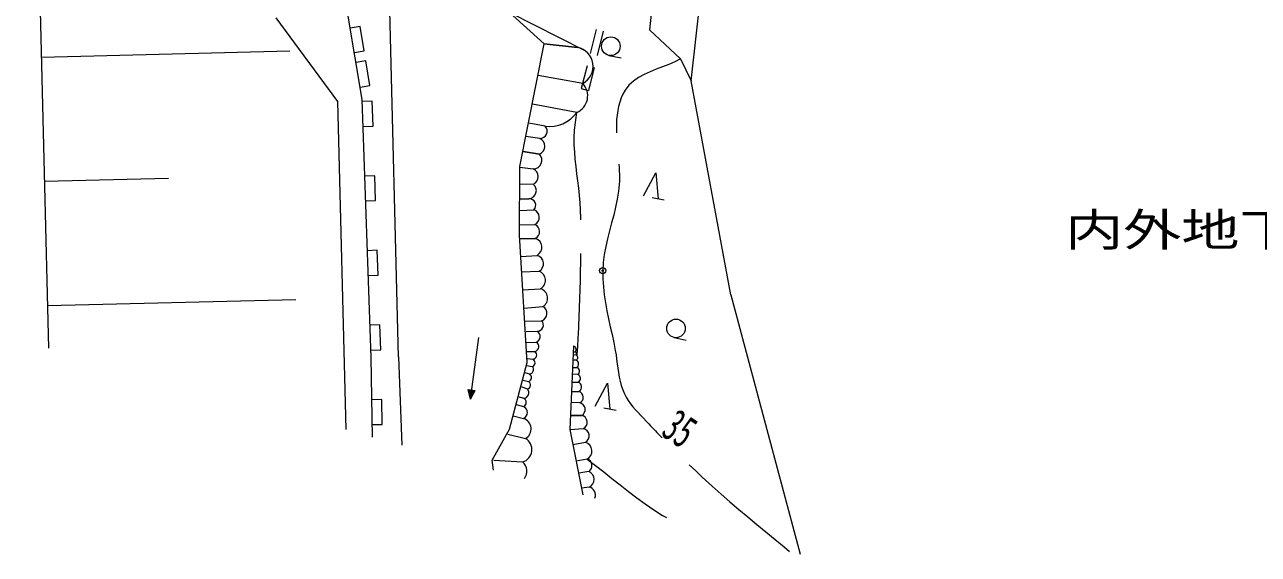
# Model space of a CAD drawing. Units: millimetres, scale not verified. Extents: x 40000 to 680000, y 20000 to 380000.
# Drawn here: x 380709 to 430382, y 254526 to 275832 of the extents above; entities that cross this region are included whole.
import ezdxf
from ezdxf.enums import TextEntityAlignment as Align

# ---------------------------------------------------------------- set-up
doc = ezdxf.new("R2010")
doc.units = ezdxf.units.MM
doc.header["$LTSCALE"] = 1000
doc.layers.add('M-BGD', color=7, linetype='Continuous', lineweight=13)
doc.styles.add('ＭＳ ゴシック', font='')
doc.styles.get('ＭＳ ゴシック').set_extended_font_data('MS Gothic')

msp = doc.modelspace()

# ---------------------------------------------------------------- linework, layer by layer
at = {"layer": 'M-BGD'}
for p, q in [((380709, 301919), (381672, 262821)), ((395760, 262472), (395200, 285213)), ((395760, 262472), (395200, 285213)), ((407549, 273574), (407949, 277236)), ((406001, 276906), (405861, 275627)), ((394300, 272827), (393739, 276182)), ((394300, 272827), (393739, 276182)), ((401620, 275066), (400220, 276336)), ((400220, 276336), (403238, 274813)), ((390828, 276105), (393311, 272736)), ((390828, 276105), (393311, 272736)), ((394215, 275764), (393820, 275698)), ((394380, 274778), (394215, 275764)), ((403715, 275639), (403473, 274669)), ((404006, 275567), (403764, 274596)), ((405861, 275627), (407112, 274459)), ((381384, 274532), (391381, 274778)), ((393985, 274712), (394380, 274778)), ((400640, 270121), (401620, 275066)), ((401620, 275066), (402973, 274920)), ((402973, 274920), (401620, 275066)), ((394447, 274372), (394053, 274306)), ((394612, 273386), (394447, 274372)), ((404234, 274598), (404724, 274498)), ((406640, 274235), (406390, 274137)), ((406640, 274235), (406390, 274137)), ((406882, 274340), (406640, 274235)), ((406882, 274340), (406640, 274235)), ((407112, 274459), (406882, 274340)), ((407112, 274459), (407549, 273574)), ((403179, 273470), (401386, 273793)), ((403179, 273470), (401386, 273793)), ((403352, 274184), (403122, 273263)), ((403643, 274111), (403413, 273190)), ((405426, 273707), (405221, 273564)), ((405652, 273831), (405426, 273707)), ((405891, 273940), (405652, 273831)), ((406139, 274040), (405891, 273940)), ((406390, 274137), (406139, 274040)), ((406390, 274137), (406139, 274040)), ((394218, 273320), (394612, 273386)), ((403122, 273263), (403413, 273190)), ((405039, 273395), (404887, 273196)), ((405039, 273395), (404887, 273196)), ((405221, 273564), (405039, 273395)), ((409147, 264961), (407549, 273574)), ((393311, 272736), (393637, 259542)), ((393311, 272736), (393637, 259542)), ((394703, 272752), (394303, 272738)), ((394737, 271752), (394703, 272752)), ((404670, 272719), (404624, 272548)), ((404729, 272885), (404670, 272719)), ((404800, 273044), (404729, 272885)), ((404800, 273044), (404729, 272885)), ((404887, 273196), (404800, 273044)), ((404887, 273196), (404800, 273044)), ((402941, 272303), (401151, 272641)), ((402941, 272303), (401151, 272641)), ((402931, 272201), (402941, 272303)), ((402931, 272201), (402941, 272303)), ((404588, 272374), (404562, 272197)), ((404624, 272548), (404588, 272374)), ((394337, 271739), (394737, 271752)), ((401669, 271747), (401013, 271868)), ((401669, 271747), (401013, 271868)), ((402864, 271697), (402876, 271798)), ((402876, 271798), (402890, 271899)), ((402890, 271899), (402903, 272000)), ((402903, 272000), (402917, 272101)), ((402917, 272101), (402931, 272201)), ((404536, 271841), (404533, 271663)), ((404545, 272019), (404536, 271841)), ((404545, 272019), (404536, 271841)), ((404562, 272197), (404545, 272019)), ((404562, 272197), (404545, 272019)), ((401449, 271256), (400889, 271338)), ((402836, 271293), (402839, 271394)), ((402836, 271293), (402839, 271394)), ((402840, 271001), (402836, 271293)), ((402840, 271001), (402836, 271293)), ((402839, 271394), (402845, 271495)), ((402839, 271394), (402845, 271495)), ((402845, 271495), (402853, 271596)), ((402845, 271495), (402853, 271596)), ((402853, 271596), (402864, 271697)), ((404533, 271663), (404538, 271488)), ((401434, 270624), (400777, 270735)), ((400777, 270735), (401434, 270624)), ((402856, 270709), (402840, 271001)), ((402881, 270417), (402856, 270709)), ((402913, 270126), (402881, 270417)), ((402913, 270126), (402881, 270417)), ((394806, 269753), (394406, 269740)), ((394840, 268754), (394806, 269753)), ((400630, 267366), (400640, 270121)), ((400643, 270102), (401185, 270028)), ((402948, 269836), (402913, 270126)), ((402948, 269836), (402913, 270126)), ((402984, 269545), (402948, 269836)), ((404635, 270218), (404643, 270083)), ((404635, 270218), (404643, 270083)), ((404643, 270083), (404650, 269947)), ((404643, 270083), (404650, 269947)), ((404650, 269947), (404654, 269811)), ((404650, 269947), (404654, 269811)), ((404654, 269811), (404656, 269675)), ((405631, 268952), (406125, 269872)), ((405631, 268952), (406125, 269872)), ((406125, 269872), (406218, 268832)), ((381507, 269533), (386505, 269656)), ((400651, 269434), (401190, 269417)), ((400651, 269434), (401190, 269417)), ((403019, 269254), (402984, 269545)), ((403019, 269254), (402984, 269545)), ((403050, 268963), (403019, 269254)), ((403050, 268963), (403019, 269254)), ((404637, 269268), (404623, 269134)), ((404637, 269268), (404623, 269134)), ((404648, 269404), (404637, 269268)), ((404648, 269404), (404637, 269268)), ((404654, 269539), (404648, 269404)), ((404654, 269539), (404648, 269404)), ((404656, 269675), (404654, 269539)), ((404656, 269675), (404654, 269539)), ((394440, 268740), (394840, 268754)), ((400641, 268826), (401014, 268832)), ((403076, 268672), (403050, 268963)), ((404571, 268812), (404503, 268492)), ((404623, 269134), (404571, 268812)), ((405973, 268882), (406463, 268782)), ((400645, 268352), (401215, 268384)), ((400645, 268352), (401215, 268384)), ((403091, 268379), (403076, 268672)), ((403093, 268340), (403091, 268379)), ((403094, 268301), (403093, 268340)), ((403095, 268262), (403094, 268301)), ((403095, 268262), (403094, 268301)), ((403096, 268223), (403095, 268262)), ((403096, 268223), (403095, 268262)), ((404503, 268492), (404426, 268174)), ((400640, 267779), (401251, 267795)), ((400640, 267779), (401251, 267795)), ((403098, 268184), (403096, 268223)), ((403099, 268144), (403098, 268184)), ((403099, 268105), (403099, 268144)), ((403100, 268066), (403099, 268105)), ((403101, 268027), (403100, 268066)), ((403101, 268027), (403100, 268066)), ((403102, 267988), (403101, 268027)), ((403102, 267988), (403101, 268027)), ((404343, 267856), (404259, 267539)), ((404426, 268174), (404343, 267856)), ((400938, 262241), (400630, 267366)), ((404259, 267539), (404178, 267221)), ((394908, 266755), (394508, 266741)), ((394942, 265756), (394908, 266755)), ((400653, 267232), (401264, 267237)), ((404104, 266903), (404045, 266583)), ((404178, 267221), (404104, 266903)), ((400692, 266505), (401344, 266553)), ((400692, 266505), (401344, 266553)), ((403095, 265898), (403103, 266262)), ((403103, 266262), (403108, 266625)), ((404003, 266261), (403984, 265936)), ((404045, 266583), (404003, 266261)), ((394543, 265742), (394942, 265756)), ((400713, 265885), (401423, 265912)), ((403085, 265535), (403095, 265898)), ((403984, 265936), (403987, 265612)), ((403074, 265173), (403085, 265535)), ((403987, 265612), (404009, 265289)), ((404009, 265289), (404046, 264967)), ((381630, 264535), (391627, 264781)), ((400767, 265169), (401472, 265207)), ((403048, 264446), (403061, 264809)), ((403048, 264446), (403061, 264809)), ((403061, 264809), (403074, 265173)), ((404046, 264967), (404095, 264645)), ((409147, 264961), (411933, 254526)), ((400816, 264432), (401574, 264492)), ((400816, 264432), (401574, 264492)), ((403032, 264083), (403048, 264446)), ((403032, 264083), (403048, 264446)), ((404095, 264645), (404154, 264324)), ((404154, 264324), (404220, 264003)), ((400861, 263906), (401525, 263922)), ((403018, 263720), (403032, 264083)), ((403018, 263720), (403032, 264083)), ((404220, 264003), (404289, 263683)), ((395011, 263757), (394611, 263743)), ((395045, 262757), (395011, 263757)), ((400904, 263486), (401345, 263497)), ((400904, 263486), (401345, 263497)), ((402997, 263188), (403000, 263272)), ((403000, 263272), (403004, 263357)), ((403004, 263357), (403018, 263720)), ((404289, 263683), (404359, 263364)), ((404359, 263364), (404426, 263044)), ((398659, 260767), (398999, 263243)), ((400893, 263053), (401304, 263063)), ((400893, 263053), (401304, 263063)), ((402809, 262910), (402661, 259550)), ((402973, 262765), (402978, 262851)), ((402978, 262851), (402983, 262935)), ((402983, 262935), (402988, 263019)), ((402988, 263019), (402993, 263104)), ((402988, 263019), (402993, 263104)), ((402993, 263104), (402997, 263188)), ((402993, 263104), (402997, 263188)), ((404426, 263044), (404488, 262725)), ((406860, 263247), (407349, 263147)), ((394645, 262744), (395045, 262757)), ((395760, 262472), (395896, 258922)), ((395760, 262472), (395896, 258922)), ((400933, 262685), (401260, 262682)), ((400951, 262401), (401173, 262375)), ((400951, 262401), (401173, 262375)), ((402909, 262331), (402784, 262338)), ((402794, 262558), (402901, 262553)), ((402799, 262670), (402889, 262668)), ((402956, 262513), (402961, 262597)), ((402961, 262597), (402967, 262681)), ((402967, 262681), (402973, 262765)), ((404488, 262725), (404519, 262548)), ((404519, 262548), (404544, 262371)), ((404544, 262371), (404568, 262192)), ((400233, 259555), (400938, 262241)), ((400849, 261840), (401030, 261781)), ((400916, 262116), (401148, 262079)), ((402925, 262038), (402765, 262034)), ((402771, 262034), (402925, 262038)), ((404568, 262192), (404592, 262014)), ((404592, 262014), (404618, 261836)), ((404618, 261836), (404650, 261659)), ((400783, 261532), (400995, 261474)), ((402744, 261456), (402992, 261453)), ((402985, 261755), (402762, 261768)), ((403686, 260491), (404181, 261411)), ((404181, 261411), (404274, 260371)), ((404650, 261659), (404687, 261485)), ((404687, 261485), (404733, 261314)), ((404687, 261485), (404733, 261314)), ((404733, 261314), (404789, 261147)), ((404733, 261314), (404789, 261147)), ((398659, 260767), (398561, 261158)), ((398561, 261158), (398852, 261118)), ((398659, 260767), (398596, 261153)), ((398659, 260767), (398629, 261149)), ((398659, 260767), (398661, 261145)), ((398659, 260767), (398661, 261145)), ((398659, 260767), (398692, 261140)), ((398659, 260767), (398723, 261136)), ((398659, 260767), (398723, 261136)), ((398659, 260767), (398754, 261132)), ((398659, 260767), (398754, 261132)), ((398659, 260767), (398785, 261128)), ((398659, 260767), (398818, 261123)), ((398659, 260767), (398852, 261118)), ((400578, 260869), (400791, 260805)), ((400578, 260869), (400791, 260805)), ((400684, 261277), (400949, 261178)), ((400684, 261277), (400949, 261178)), ((402727, 261074), (403028, 261081)), ((404789, 261147), (404859, 260983)), ((404789, 261147), (404859, 260983)), ((404859, 260983), (404932, 260846)), ((404932, 260846), (405015, 260713)), ((395089, 260752), (394690, 260744)), ((395110, 259753), (395089, 260752)), ((400497, 260553), (400799, 260468)), ((403058, 260620), (402702, 260629)), ((403058, 260620), (402702, 260629)), ((404029, 260421), (404519, 260321)), ((405015, 260713), (405105, 260586)), ((405105, 260586), (405203, 260464)), ((405105, 260586), (405203, 260464)), ((405203, 260464), (405305, 260344)), ((405203, 260464), (405305, 260344)), ((405305, 260344), (405412, 260228)), ((405305, 260344), (405412, 260228)), ((400383, 260099), (400789, 259994)), ((400383, 260099), (400789, 259994)), ((403150, 260116), (402697, 260105)), ((402697, 260105), (403150, 260116)), ((405412, 260228), (405521, 260112)), ((405412, 260228), (405521, 260112)), ((405521, 260112), (405630, 259998)), ((405630, 259998), (405740, 259884)), ((405740, 259884), (405847, 259769)), ((394710, 259745), (395110, 259753)), ((399533, 258318), (400233, 259555)), ((400169, 259357), (400873, 259184)), ((400169, 259357), (400873, 259184)), ((402661, 259550), (403207, 259585)), ((402661, 259550), (403190, 256923)), ((405847, 259769), (405898, 259713)), ((405898, 259713), (405950, 259656)), ((405950, 259656), (406002, 259599)), ((405950, 259656), (406002, 259599)), ((406002, 259599), (406054, 259542)), ((406002, 259599), (406054, 259542)), ((406054, 259542), (406107, 259487)), ((406054, 259542), (406107, 259487)), ((406107, 259487), (406160, 259431)), ((406160, 259431), (406212, 259375)), ((406212, 259375), (406266, 259319)), ((406212, 259375), (406266, 259319)), ((406266, 259319), (406319, 259264)), ((406266, 259319), (406319, 259264)), ((402776, 258949), (403292, 259036)), ((402776, 258949), (403292, 259036)), ((406319, 259264), (406373, 259208)), ((399585, 257911), (399533, 258318)), ((399603, 258314), (400759, 258244)), ((399603, 258314), (400759, 258244)), ((403353, 258354), (402916, 258276)), ((403353, 258354), (403691, 258103)), ((403353, 258354), (403691, 258103)), ((403419, 257858), (403026, 257784)), ((403691, 258103), (404025, 257844)), ((403691, 258103), (404025, 257844)), ((404025, 257844), (404357, 257581)), ((407464, 258129), (407597, 258004)), ((407597, 258004), (407729, 257880)), ((407729, 257880), (407861, 257756)), ((404357, 257581), (404688, 257317)), ((404688, 257317), (405019, 257056)), ((404688, 257317), (405019, 257056)), ((407861, 257756), (407994, 257634)), ((407994, 257634), (408128, 257511)), ((408128, 257511), (408261, 257388)), ((408261, 257388), (408395, 257266)), ((403434, 257228), (403137, 257184)), ((405019, 257056), (405355, 256799)), ((405019, 257056), (405355, 256799)), ((408395, 257266), (408748, 256950)), ((408748, 256950), (409104, 256639)), ((405355, 256799), (405695, 256551)), ((405355, 256799), (405695, 256551)), ((405695, 256551), (406042, 256312)), ((409104, 256639), (409463, 256331)), ((409463, 256331), (409826, 256027)), ((406042, 256312), (406397, 256089)), ((406397, 256089), (406551, 256001)), ((409826, 256027), (410191, 255724)), ((410191, 255724), (410556, 255424)), ((410556, 255424), (410922, 255123)), ((410922, 255123), (411287, 254823)), ((411287, 254823), (411503, 254644))]:
    msp.add_line(p, q, dxfattribs=at)
msp.add_lwpolyline([(394720, 259245), (394655, 262444), (394300, 272827)], dxfattribs=at)
msp.add_lwpolyline([(394720, 259245), (394655, 262444), (394300, 272827)], dxfattribs=at)
for centre, radius in [((404310, 274966), 375), ((404310, 274966), 375), ((403984, 265937), 125), ((403984, 265937), 125), ((403984, 265937), 25), ((403984, 265937), 25), ((406935, 263614), 375), ((406935, 263614), 375)]:
    msp.add_circle(centre, radius, dxfattribs=at)
for centre, radius, start, end in [((402815, 274158), 779, 297.8776, 78.3394), ((402815, 274158), 779, 297.8776, 78.3394), ((402657, 272968), 723, 293.1538, 43.8391), ((402657, 272968), 723, 293.1538, 43.8391), ((401838, 273096), 1359, 262.8638, 324.2798), ((401838, 273096), 1359, 262.8638, 324.2798), ((401457, 271548), 291, 268.4605, 43.2083), ((401457, 271548), 291, 268.4605, 43.2083), ((401310, 270944), 343, 291.1662, 65.9695), ((401310, 270944), 343, 291.1662, 65.9695), ((401185, 270378), 350, 269.9382, 44.6755), ((401185, 270378), 350, 269.9382, 44.6755), ((401060, 269721), 331, 293.0199, 67.8712), ((401060, 269721), 331, 293.0199, 67.8712), ((400980, 269161), 331, 275.9161, 50.5842), ((400980, 269161), 331, 275.9161, 50.5842), ((401020, 268566), 267, 316.8672, 91.4112), ((401020, 268566), 267, 316.8672, 91.4112), ((401109, 268082), 320, 296.1364, 70.7083), ((401109, 268082), 320, 296.1364, 70.7083), ((401140, 267513), 303, 294.1622, 68.6603), ((401140, 267513), 303, 294.1622, 68.6603), ((401162, 266878), 372, 299.2845, 74.0939), ((401162, 266878), 372, 299.2845, 74.0939), ((401250, 266216), 349, 299.5898, 74.4769), ((401250, 266216), 349, 299.5898, 74.4769), ((401301, 265549), 382, 296.6363, 71.4154), ((401301, 265549), 382, 296.6363, 71.4154), ((401375, 264829), 391, 300.6652, 75.5263), ((401375, 264829), 391, 300.6652, 75.5263), ((401431, 264218), 310, 287.6862, 62.4465), ((401431, 264218), 310, 287.6862, 62.4465), ((401346, 263747), 250, 269.8074, 44.4698), ((401346, 263747), 250, 269.8074, 44.4698), ((401235, 263289), 236, 287.1564, 61.9077), ((401235, 263289), 236, 287.1564, 61.9077), ((401203, 262882), 208, 286.1829, 60.7781), ((401203, 262882), 208, 286.1829, 60.7781), ((402765, 262758), 153, 324.0932, 73.3278), ((402765, 262758), 153, 324.0932, 73.3278), ((401100, 262232), 160, 287.7, 62.7723), ((401100, 262232), 160, 287.7, 62.7723), ((401153, 262547), 173, 276.7258, 51.5633), ((401153, 262547), 173, 276.7258, 51.5633), ((402872, 262608), 63, 297.9763, 73.84), ((402872, 262608), 63, 297.9763, 73.84), ((402859, 262441), 121, 294.3602, 69.3434), ((402859, 262441), 121, 294.3602, 69.3434), ((402856, 262181), 159, 295.5568, 70.6857), ((402856, 262181), 159, 295.5568, 70.6857), ((400948, 261635), 168, 286.2766, 60.8588), ((400948, 261635), 168, 286.2766, 60.8588), ((401027, 261955), 174, 270.7527, 45.7097), ((401027, 261955), 174, 270.7527, 45.7097), ((402897, 261884), 156, 304.389, 79.5981), ((402897, 261884), 156, 304.389, 79.5981), ((400911, 261336), 163, 283.8255, 58.506), ((400911, 261336), 163, 283.8255, 58.506), ((402926, 261603), 164, 294.058, 68.7644), ((402926, 261603), 164, 294.058, 68.7644), ((402933, 261260), 203, 298.1028, 72.9763), ((402933, 261260), 203, 298.1028, 72.9763), ((400792, 261025), 220, 269.5888, 44.1945), ((400792, 261025), 220, 269.5888, 44.1945), ((400724, 260635), 183, 294.1994, 68.5014), ((400724, 260635), 183, 294.1994, 68.5014), ((402947, 260845), 251, 296.1386, 71.0164), ((402947, 260845), 251, 296.1386, 71.0164), ((400695, 260233), 257, 291.4707, 66.1391), ((400695, 260233), 257, 291.4707, 66.1391), ((402998, 260349), 278, 303.0457, 77.6259), ((402998, 260349), 278, 303.0457, 77.6259), ((400662, 259572), 441, 298.4987, 73.3051), ((400662, 259572), 441, 298.4987, 73.3051), ((403068, 259839), 289, 298.7733, 73.4778), ((403068, 259839), 289, 298.7733, 73.4778), ((403135, 259293), 301, 301.2978, 76.1728), ((403135, 259293), 301, 301.2978, 76.1728), ((400619, 258737), 513, 285.7455, 60.4475), ((400619, 258737), 513, 285.7455, 60.4475), ((403181, 258682), 370, 297.6995, 72.5367), ((403181, 258682), 370, 297.6995, 72.5367), ((403283, 258093), 271, 300.0554, 75.1172), ((403283, 258093), 271, 300.0554, 75.1172), ((400442, 257870), 489, 322.2251, 49.7195), ((400442, 257870), 489, 322.2251, 49.7195), ((403295, 257540), 342, 294.1473, 68.6752), ((403295, 257540), 342, 294.1473, 68.6752), ((403379, 256914), 318, 337.1951, 80.0309), ((403379, 256914), 318, 337.1952, 80.0309)]:
    msp.add_arc(centre, radius, start, end, dxfattribs=at)

# ---------------------------------------------------------------- texts
at = {"layer": 'M-BGD', "style": 'ＭＳ ゴシック', "width": 1.3}
msp.add_text('内外地下開発', height=1320, dxfattribs=at).set_placement((422601, 266528), align=Align.BOTTOM_LEFT)
at = {"layer": 'M-BGD', "style": 'ＭＳ ゴシック', "width": 0.6}
msp.add_text('35', height=1320, rotation=326.4, dxfattribs=at).set_placement((406059, 259013), align=Align.BOTTOM_LEFT)
msp.add_text('35', height=1320, rotation=326.4, dxfattribs=at).set_placement((406059, 259013), align=Align.BOTTOM_LEFT)

doc.saveas('drawing.dxf')
